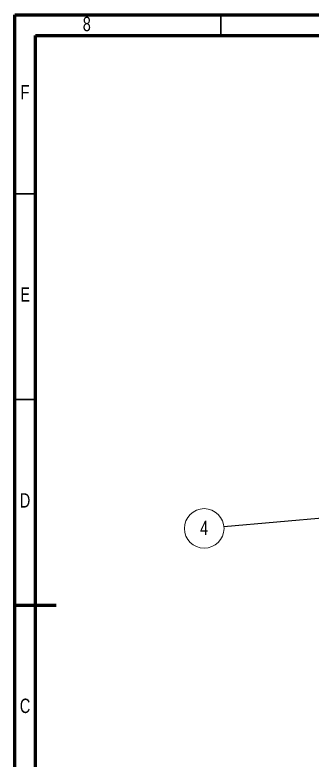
# Model space of a CAD drawing. Header units: millimetres. Extents: x 15 to 415, y 5 to 292.
# Drawn here: x 15 to 87.2, y 110.9 to 292 of the extents above; entities that cross this region are included whole.
import ezdxf

# ---------------------------------------------------------------- set-up
doc = ezdxf.new("R2010")
doc.units = ezdxf.units.MM
doc.styles.add('SLDTEXTSTYLE0', font='TXT', dxfattribs={"width": 0.75})
doc.dimstyles.new('SLDDIMSTYLE0', dxfattribs={"dimtxt": 0.18, "dimasz": 3.302, "dimexe": 0, "dimexo": 0.0625, "dimgap": 0, "dimtad": 0, "dimtih": 1, "dimtoh": 1, "dimdec": 0, "dimrnd": 1e-09, "dimzin": 0, "dimdsep": 46, "dimtxsty": 'Standard', "dimsah": 1, "dimcen": 0.09, "dimadec": 0, "dimazin": 0, "dimtfac": 3.302, "dimtdec": 0, "dimtofl": 0, "dimtmove": 0, "dimatfit": 3, "dimfxl": 1, "dimfrac": 2, "dimtolj": 1, "dimtzin": 0, "dimarcsym": 0})

# ---------------------------------------------------------------- blocks, each defined once
blk = doc.blocks.new('SW_NOTE_14')
at = {"color": 0, "linetype": 'Continuous', "lineweight": 0}
blk.add_circle((-4.79, -0.41), 4.81, dxfattribs=at)
at = {"color": 0, "linetype": 'Continuous', "lineweight": 0, "insert": (-4.82, 1.47), "char_height": 3.5, "attachment_point": 2, "style": 'SLDTEXTSTYLE0'}
blk.add_mtext('4', dxfattribs=at)

msp = doc.modelspace()

# ---------------------------------------------------------------- linework, layer by layer
at = {"color": 7, "linetype": 'Continuous', "lineweight": 60}
for p, q in [((15, 292), (415, 292)), ((15, 5), (15, 292)), ((20, 287), (410, 287)), ((20, 10), (20, 287)), ((15, 148.5), (25, 148.5))]:
    msp.add_line(p, q, dxfattribs=at)
at = {"color": 7, "linetype": 'Continuous', "lineweight": 30}
for p, q in [((65, 292), (65, 287)), ((15, 248.5), (20, 248.5)), ((15, 198.5), (20, 198.5))]:
    msp.add_line(p, q, dxfattribs=at)

# ---------------------------------------------------------------- block references
at = {"color": 7, "linetype": 'Continuous', "lineweight": 0}
msp.add_blockref('SW_NOTE_14', (65.77, 167.58), dxfattribs=at)

# ---------------------------------------------------------------- texts
at = {"color": 7, "linetype": 'Continuous', "lineweight": 0, "char_height": 3.5, "attachment_point": 2, "style": 'SLDTEXTSTYLE0'}
for s, insert in [('8', (32.46, 291.54)), ('F', (17.46, 274.98)), ('E', (17.51, 225.79)), ('D', (17.46, 175.73)), ('C', (17.46, 125.79))]:
    msp.add_mtext(s, dxfattribs=dict(at, insert=insert))

# ---------------------------------------------------------------- leaders
at = {"color": 7, "linetype": 'Continuous', "lineweight": 0}
msp.add_leader([(111.75, 171.53), (65.77, 167.58)], dimstyle='SLDDIMSTYLE0', dxfattribs=at)

doc.saveas('drawing.dxf')
